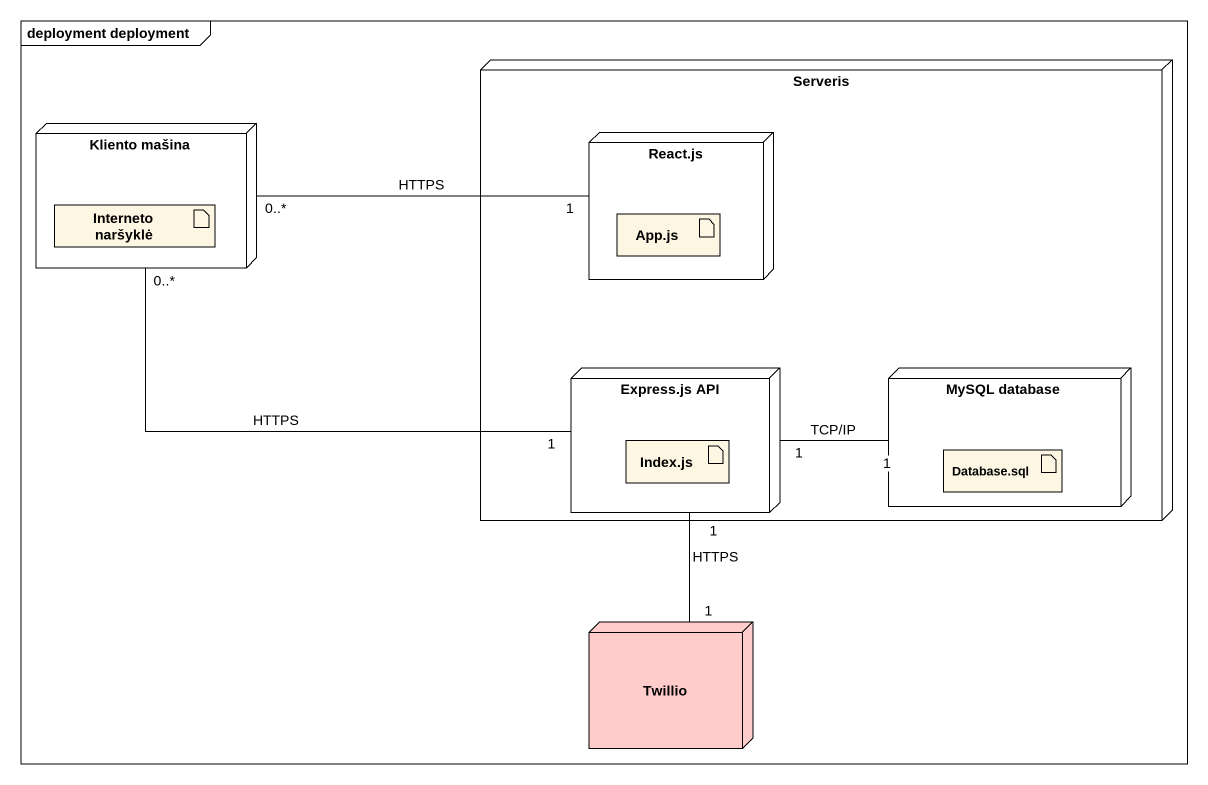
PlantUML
@startuml
mainframe deployment deployment
node Serveris {
  node "React.js" as React_js {
    artifact "App.js" as App_js
  }
  node "Express.js API" as Express_js_API {
    artifact "Index.js" as Index_js
  }
  node "MySQL database" as MySQL_database {
    artifact "Database.sql" as Database_sql
  }
}
node "Kliento mašina" as Kliento_mašina {
  artifact "Interneto naršyklė" as Interneto_naršyklė
}
node Twillio #FFCCCC
Kliento_mašina "0..*" -right- "1" React_js : HTTPS
Kliento_mašina "0..*" -right- "1" Express_js_API : HTTPS
Express_js_API "1" -right- "1" MySQL_database : TCP/IP
Express_js_API "1" -- "1" Twillio : HTTPS
@enduml
